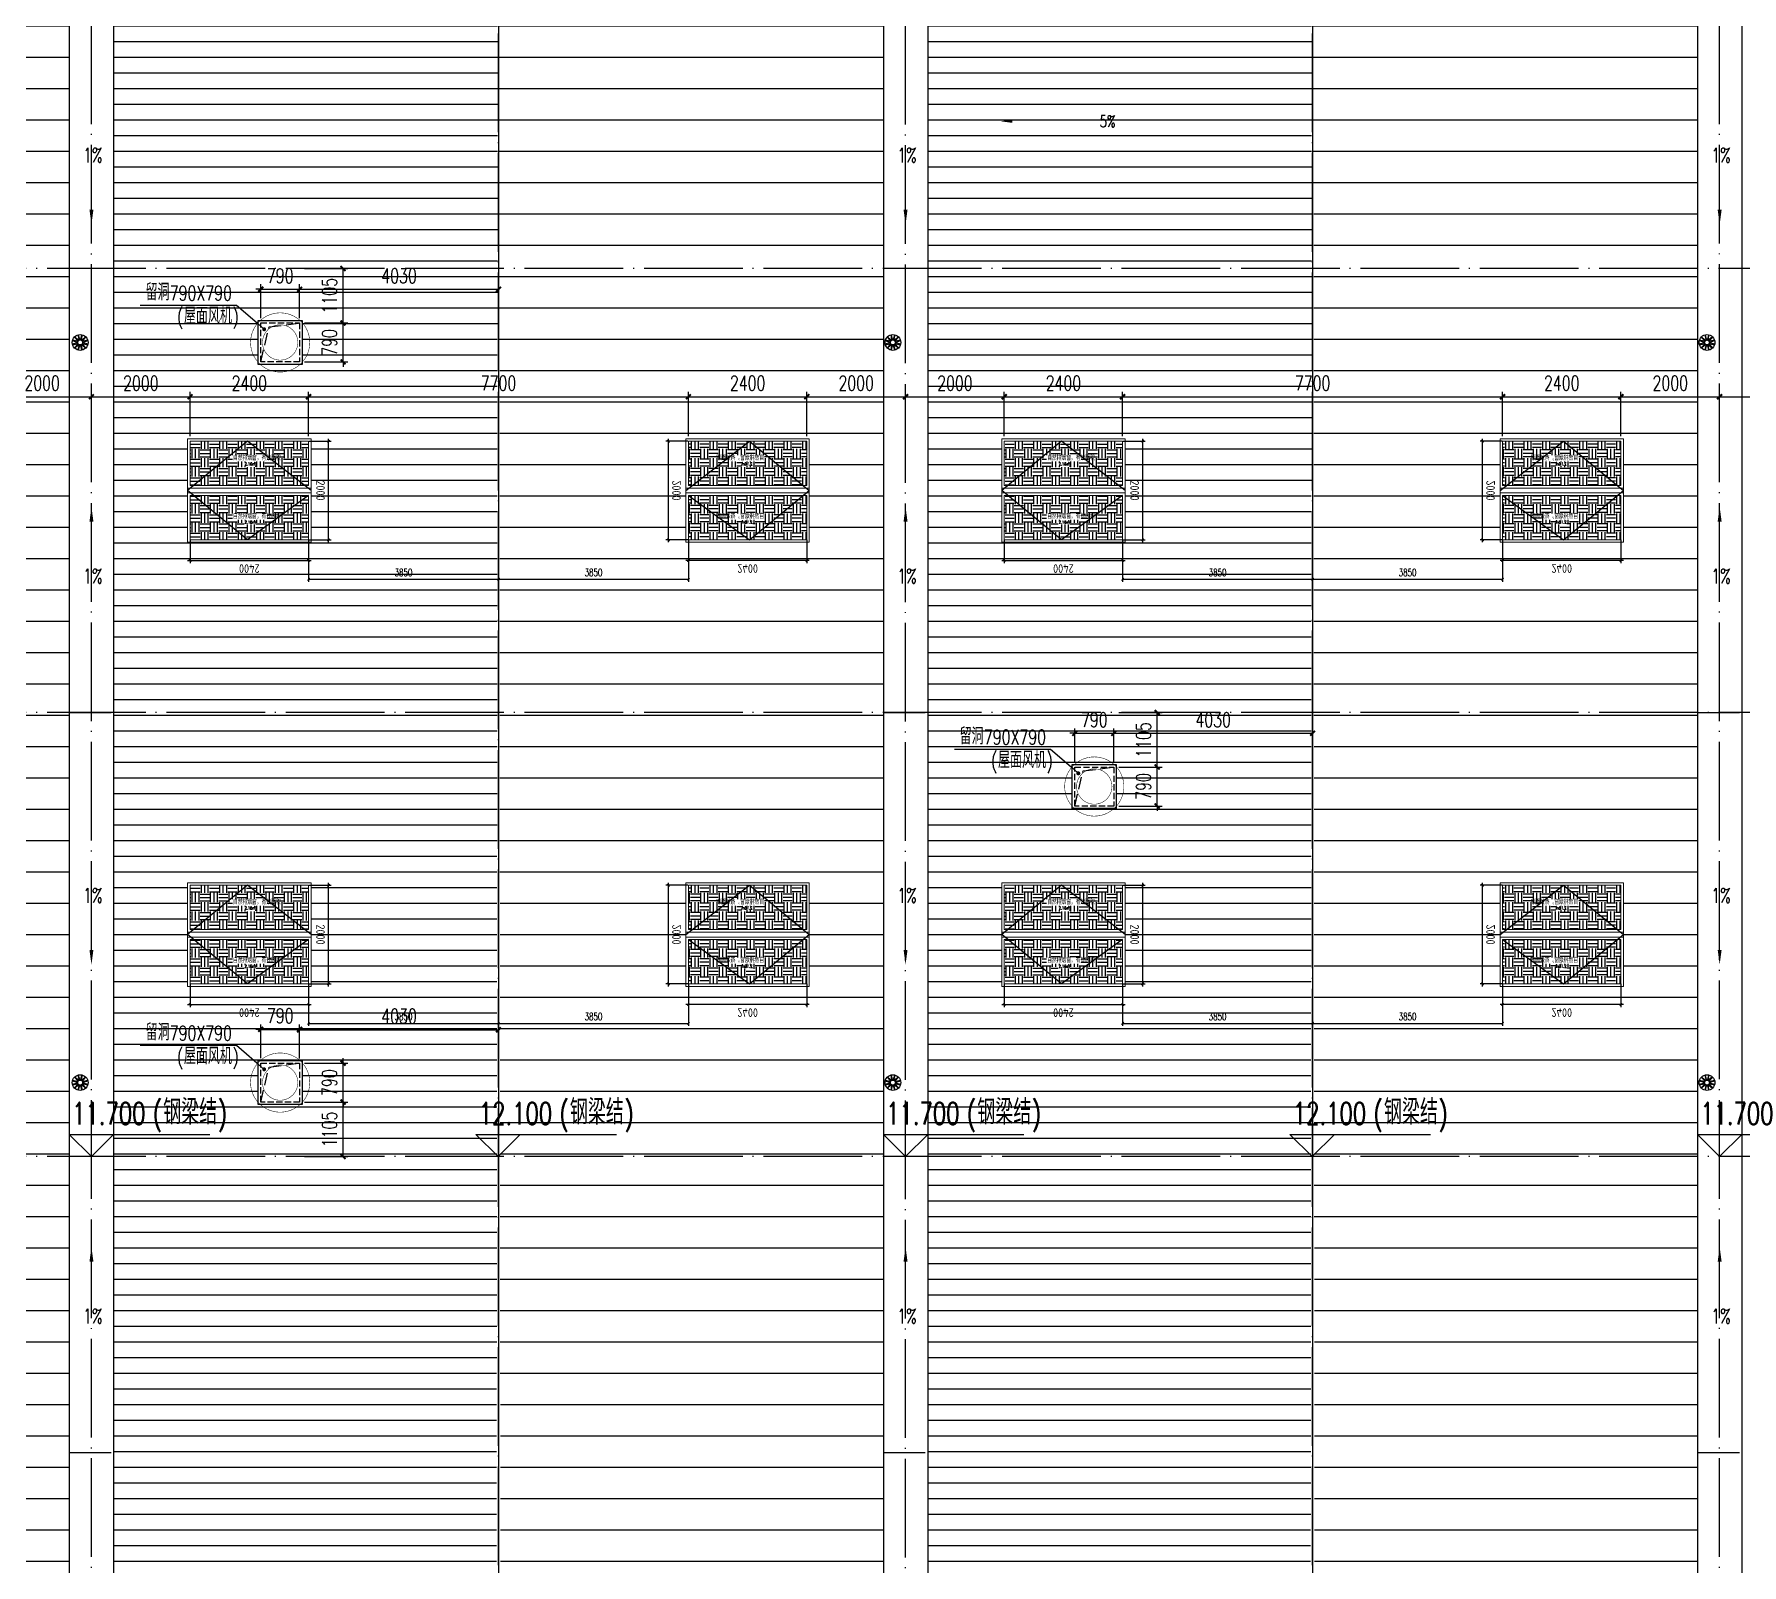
# Model space of a CAD drawing. Extents: x -1313754 to 847533, y 489853 to 941203.
# Drawn here: x 304885 to 339496, y 769546 to 800568 of the extents above; entities that cross this region are included whole.
import ezdxf

# ---------------------------------------------------------------- set-up
doc = ezdxf.new("R2010")
doc.units = 0
doc.header["$LTSCALE"] = 1000
doc.header["$MEASUREMENT"] = 0
for name, pattern in [('DASH', [0.35, 0.25, -0.1]), ('DOTE', [2.42, 2, -0.2, 0.02, -0.2]), ('HIDDEN', [9.525, 6.35, -3.175])]:
    doc.linetypes.add(name, pattern=pattern)
doc.layers.get('Defpoints').update_dxf_attribs({"color": 210})
for name, color, linetype in [('A-AXIS-DOTE', 14, 'DOTE'), ('A-AXIS-DP', 126, 'Continuous'), ('A-AXIS-SYMB', 3, 'Continuous'), ('A-DRAIN', 142, 'Continuous'), ('A-HATCH-2', 251, 'Continuous'), ('A-LIN-V', 9, 'Continuous'), ('A-SFCE', 30, 'Continuous'), ('A-WINDOW', 140, 'Continuous'), ('AS-COLN', 6, 'Continuous'), ('AS-WALL', 40, 'Continuous'), ('AS-结构边线层', 200, 'Continuous'), ('DIM_SYMB', 3, 'Continuous'), ('PUB_TEXT', 7, 'Continuous'), ('SPACE', 7, 'Continuous'), ('SPACE_HATCH', 8, 'Continuous'), ('参考线', 8, 'Continuous'), ('外框', 1, 'HIDDEN'), ('暖通', 7, 'Continuous'), ('虹吸雨水斗', 6, 'Continuous')]:
    doc.layers.add(name, color=color, linetype=linetype)
doc.layers.add('A-加建区域', color=47, linetype='Continuous', plot=False)
doc.layers.add('成型线', color=3, linetype='Continuous', lineweight=18)
doc.styles.add('_TCH_DIM', font='SIMPLEX', dxfattribs={"bigfont": 'GBCBIG'})
doc.styles.add('_TCH_DIM_T3', font='SIMPLEX', dxfattribs={"width": 0.705882, "bigfont": 'GBCBIG'})
doc.styles.add('_TCH_SPACE', font='SIMPLEX', dxfattribs={"height": 5, "bigfont": 'GBCBIG'})
doc.styles.get("Standard").update_dxf_attribs({"font": 'gbenor.shx', "bigfont": 'gbcbig.shx'})
doc.dimstyles.new('_TCH_ARCH&&100', dxfattribs={"dimtxt": 297.5, "dimasz": 100, "dimexe": 100, "dimexo": 100, "dimgap": 126.25, "dimtad": 1, "dimdec": 0, "dimzin": 0, "dimdsep": 46, "dimtxsty": '_TCH_DIM_T3', "dimblk": 'ARCHTICK', "dimcen": 0.09, "dimclrt": 7, "dimazin": 2, "dimtfac": 1, "dimtdec": 0, "dimtix": 1, "dimtmove": 2, "dimatfit": 3, "dimfxl": 0, "dimtolj": 1, "dimtzin": 0, "dimarcsym": 0})
doc.dimstyles.new('_TCH_ARCH&&50', dxfattribs={"dimtxt": 148.75, "dimasz": 50, "dimexe": 50, "dimexo": 50, "dimgap": 63.125, "dimtad": 1, "dimdec": 0, "dimzin": 0, "dimdsep": 46, "dimtxsty": '_TCH_DIM_T3', "dimblk": 'ARCHTICK', "dimcen": 0.09, "dimclrt": 7, "dimazin": 2, "dimtfac": 1, "dimtdec": 0, "dimtix": 1, "dimtmove": 2, "dimatfit": 3, "dimfxl": 0, "dimtolj": 1, "dimtzin": 0, "dimarcsym": 0})
pattern_1 = [(180, (-500100, 0), (-6e-14, -635), [])]
pattern_2 = [(180, (-500100, 0), (-3e-14, -317.5), [])]
pattern_3 = [(0, (0, 0), (187.5, 187.5), [187.5, -187.5]), (0, (0, 70.31), (187.5, 187.5), [187.5, -187.5]), (0, (0, 140.62), (187.5, 187.5), [187.5, -187.5]), (90, (23.44, 164.06), (-187.5, 187.5), [187.5, -187.5]), (90, (93.75, 164.06), (-187.5, 187.5), [187.5, -187.5]), (90, (164.06, 164.06), (-187.5, 187.5), [187.5, -187.5])]

# ---------------------------------------------------------------- blocks, each defined once
blk = doc.blocks.new('w43243')
at = {"layer": 'A-AXIS-SYMB'}
for p, q in [((289546, 754300), (289096, 754750)), ((289096, 754750), (291946, 754750)), ((289546, 754300), (289996, 754750))]:
    blk.add_line(p, q, dxfattribs=at)
at = {"layer": 'PUB_TEXT', "style": '_TCH_DIM', "width": 0.705882}
for s, height, p in [('11.700', 446.2, (289155, 754950)), ('(', 446, (290790, 754950)), (')', 446, (292106, 754950))]:
    blk.add_text(s, height=height, dxfattribs=at).set_placement(p)
at = {"layer": 'PUB_TEXT', "style": '_TCH_DIM'}
blk.add_text('钢梁结', height=506.4, dxfattribs=at).set_placement((291000, 754950))
blk = doc.blocks.new('w4324333')
at = {"layer": 'A-AXIS-SYMB'}
for p, q in [((297787, 754300), (297337, 754750)), ((297337, 754750), (300187, 754750)), ((297787, 754300), (298237, 754750))]:
    blk.add_line(p, q, dxfattribs=at)
at = {"layer": 'PUB_TEXT', "style": '_TCH_DIM', "width": 0.705882}
for s, height, p in [('12.100', 446.2, (297397, 754950)), ('(', 446, (299032, 754950)), (')', 446, (300347, 754950))]:
    blk.add_text(s, height=height, dxfattribs=at).set_placement(p)
at = {"layer": 'PUB_TEXT', "style": '_TCH_DIM'}
blk.add_text('钢梁结', height=506.4, dxfattribs=at).set_placement((299242, 754950))
blk = doc.blocks.new('rrrrrrrrrrrrrrrrrrrrr')
at = {"layer": 'A-HATCH-2'}
h = blk.add_hatch(dxfattribs=at)
h.set_pattern_fill('ANSI31', color=256, scale=400, angle=135)
h.set_pattern_definition(pattern_1)
h.paths.add_polyline_path([(-194504.2, 832220), (-202304.2, 832220), (-202304.2, 830430), (-202249.4, 746374.3), (-202304.2, 741420), (-194504.2, 741420)])
h = blk.add_hatch(dxfattribs=at)
h.set_pattern_fill('ANSI31', color=256, scale=200, angle=135)
h.set_pattern_definition(pattern_2)
h.paths.add_polyline_path([(-193604.2, 832220), (-185804.2, 832220), (-185804.2, 830430), (-185859, 746374.3), (-185804.2, 741420), (-193604.2, 741420)])
h = blk.add_hatch(dxfattribs=at)
h.set_pattern_fill('ANSI31', color=256, scale=400, angle=135)
h.set_pattern_definition(pattern_1)
h.paths.add_polyline_path([(-178004.2, 832220), (-185804.2, 832220), (-185804.2, 830430), (-185749.4, 746374.3), (-185804.2, 741420), (-178004.2, 741420)])
h = blk.add_hatch(dxfattribs=at)
h.set_pattern_fill('ANSI31', color=256, scale=200, angle=135)
h.set_pattern_definition(pattern_2)
h.paths.add_polyline_path([(-177104.2, 832220), (-169304.2, 832220), (-169304.2, 830430), (-169359, 746374.3), (-169304.2, 741420), (-177104.2, 741420)])
h = blk.add_hatch(dxfattribs=at)
h.set_pattern_fill('ANSI31', color=256, scale=400, angle=135)
h.set_pattern_definition(pattern_1)
h.paths.add_polyline_path([(-161504.2, 832220), (-169304.2, 832220), (-169304.2, 830430), (-169249.4, 746374.3), (-169304.2, 741420), (-161504.2, 741420)])
at = {"layer": 'A-AXIS-SYMB'}
blk.add_lwpolyline([(-173700, 798802.9, 0, 0, 0), (-175630, 798802.9, 0, 64, 0), (-175390, 798802.9, 0, 0, 0)], format="xyseb", dxfattribs=at)
at = {"layer": 'A-LIN-V'}
for points in [[(-194504.2, 832220), (-194504.2, 741420)], [(-193604.2, 832220), (-193604.2, 741420)], [(-178004.2, 832220), (-178004.2, 741420)], [(-177104.2, 832220), (-177104.2, 741420)], [(-161504.2, 832220), (-161504.2, 741420)], [(-160604.2, 832220), (-160604.2, 741420)]]:
    blk.add_lwpolyline(points, dxfattribs=at)
at = {"layer": 'A-SFCE'}
for p, q in [((-185804.2, 832220), (-185804.2, 741420)), ((-169304.2, 832220), (-169304.2, 741420))]:
    blk.add_line(p, q, dxfattribs=at)
at = {"layer": 'A-WINDOW'}
for name, p in [('w43243', (-483600, 23520)), ('w4324333', (-483600, 23520)), ('w43243', (-467100, 23520)), ('w4324333', (-467100, 23520)), ('w43243', (-450600, 23520))]:
    blk.add_blockref(name, p, dxfattribs=at)
at = {"layer": 'PUB_TEXT', "style": '_TCH_DIM', "width": 0.705882}
blk.add_text('5%', height=238, dxfattribs=at).set_placement((-173616, 798683.9))
blk = doc.blocks.new('_ArchTick')
at = {"color": 0, "linetype": 'ByBlock', "const_width": 0.4}
blk.add_lwpolyline([(-0.5, -0.5), (0.5, 0.5)], dxfattribs=at)
blk = doc.blocks.new('44')
at = {"layer": 'A-AXIS-DP', "color": 1}
for p, q in [((280302, 745270), (280302, 747370)), ((277446, 744900), (279946, 744900))]:
    blk.add_line(p, q, dxfattribs=at)
for p, xscale, yscale, zscale, rotation in [((280302, 747320), -50.00000000000003, 50.00000000000003, 50.00000000000001, 270), ((280302, 745320), -50.00000000000001, 50.00000000000001, 50.00000000000001, 90), ((279896, 744900), -50, 50, 50, 180)]:
    blk.add_blockref('_ArchTick', p, dxfattribs=dict(at, xscale=xscale, yscale=yscale, zscale=zscale, rotation=rotation))
at = {"layer": 'A-AXIS-DP', "color": 1, "xscale": -50, "yscale": 50, "zscale": 50}
blk.add_blockref('_ArchTick', (277496, 744900), dxfattribs=at)
at = {"layer": 'A-AXIS-DP', "color": 1, "insert": (278696, 744737), "char_height": 175, "attachment_point": 5, "rotation": 180}
blk.add_mtext('\\A1;2400', dxfattribs=at)
blk.add_wipeout([(277446, 745270), (279946, 745270), (279946, 747370), (277446, 747370)]).dxf.layer = '参考线'
at = {"layer": 'SPACE_HATCH'}
h = blk.add_hatch(dxfattribs=at)
h.set_pattern_fill('土壤', color=1, scale=50, style=0)
h.set_pattern_definition(pattern_3)
h.paths.add_polyline_path([(277496, 746420), (279896, 746420), (279896, 747320), (277496, 747320)])
h.paths.add_polyline_path([(278352, 746904), (279057, 746904), (279057, 747034), (278352, 747034)])
h.paths.add_polyline_path([(278591, 746811), (278817, 746811), (278817, 746895), (278591, 746895)])
h = blk.add_hatch(dxfattribs=at)
h.set_pattern_fill('土壤', color=1, scale=50, style=0)
h.set_pattern_definition(pattern_3)
h.paths.add_polyline_path([(277496, 746220), (279896, 746220), (279896, 745320), (277496, 745320)])
h.paths.add_polyline_path([(278352, 745724), (279057, 745724), (279057, 745854), (278352, 745854)])
h.paths.add_polyline_path([(278591, 745631), (278817, 745631), (278817, 745715), (278591, 745715)])
at = {"layer": 'A-AXIS-DP', "color": 1}
for p, q in [((279906, 747320), (280352, 747320)), ((277496, 745320), (277496, 744850)), ((279896, 745320), (279896, 744850)), ((279906, 745320), (280352, 745320))]:
    blk.add_line(p, q, dxfattribs=at)
at = {"layer": '外框'}
for points in [[(279946, 746320), (278658, 747320), (277446, 746320)], [(279896, 746220), (278658, 745320), (277446, 746320)]]:
    blk.add_lwpolyline(points, dxfattribs=at)
at = {"layer": '成型线'}
for p, q in [((279946, 745270), (279946, 747370)), ((277446, 746370), (279946, 746370)), ((277446, 746270), (279946, 746270)), ((277496, 746420), (279896, 746420)), ((277496, 746220), (279896, 746220))]:
    blk.add_line(p, q, dxfattribs=at)
for points in [[(279946, 745270), (277446, 745270), (277446, 747370), (279946, 747370)], [(277496, 746420), (277496, 747320), (279896, 747320), (279896, 746420)], [(279896, 746220), (279896, 745320), (277496, 745320), (277496, 746220)]]:
    blk.add_lwpolyline(points, dxfattribs=at)
at = {"layer": 'A-AXIS-DP', "color": 1, "insert": (280139, 746320), "char_height": 175, "attachment_point": 5, "rotation": 270}
blk.add_mtext('\\A1;2000', dxfattribs=at)
at = {"layer": 'SPACE', "color": 1, "style": '_TCH_SPACE'}
for p in [(278365, 746930), (278365, 745750)]:
    blk.add_text('自然排烟窗，有效面积', height=96.5, dxfattribs=at).set_placement(p)
at = {"layer": 'SPACE', "color": 1, "style": '_TCH_SPACE', "width": 0.705882}
for s, height, p in [('2.16m', 59.5, (278600, 746828)), ('2', 29.8, (278792, 746863)), ('2.16m', 59.5, (278600, 745648)), ('2', 29.8, (278792, 745683))]:
    blk.add_text(s, height=height, dxfattribs=at).set_placement(p)
blk = doc.blocks.new('*D2540')
at = {"layer": 'A-WINDOW', "color": 0, "lineweight": -2}
for p, q in [((293946, 817220), (293946, 816470)), ((297796, 817220), (297796, 816470)), ((293946, 816520), (297796, 816520))]:
    blk.add_line(p, q, dxfattribs=at)
at = {"layer": 'Defpoints', "color": 0}
for p in [(293946, 817270), (297796, 817270), (297796, 816520)]:
    blk.add_point(p, dxfattribs=at)
at = {"layer": 'A-WINDOW', "color": 0, "lineweight": -2, "xscale": 50, "yscale": 50, "zscale": 50, "rotation": 180}
blk.add_blockref('_ArchTick', (293946, 816520), dxfattribs=at)
at = {"layer": 'A-WINDOW', "color": 0, "lineweight": -2, "xscale": 50, "yscale": 50, "zscale": 50}
blk.add_blockref('_ArchTick', (297796, 816520), dxfattribs=at)
at = {"layer": 'A-WINDOW', "color": 7, "insert": (295871, 816658), "char_height": 148.8, "attachment_point": 5, "style": '_TCH_DIM_T3'}
blk.add_mtext('\\A1;3850', dxfattribs=at)
blk = doc.blocks.new('*D2541')
at = {"layer": 'A-WINDOW', "color": 0, "lineweight": -2}
for p, q in [((297796, 817220), (297796, 816470)), ((301646, 817220), (301646, 816470)), ((297796, 816520), (301646, 816520))]:
    blk.add_line(p, q, dxfattribs=at)
at = {"layer": 'Defpoints', "color": 0}
for p in [(297796, 817270), (301646, 817270), (301646, 816520)]:
    blk.add_point(p, dxfattribs=at)
at = {"layer": 'A-WINDOW', "color": 0, "lineweight": -2, "xscale": 50, "yscale": 50, "zscale": 50, "rotation": 180}
blk.add_blockref('_ArchTick', (297796, 816520), dxfattribs=at)
at = {"layer": 'A-WINDOW', "color": 0, "lineweight": -2, "xscale": 50, "yscale": 50, "zscale": 50}
blk.add_blockref('_ArchTick', (301646, 816520), dxfattribs=at)
at = {"layer": 'A-WINDOW', "color": 7, "insert": (299721, 816658), "char_height": 148.8, "attachment_point": 5, "style": '_TCH_DIM_T3'}
blk.add_mtext('\\A1;3850', dxfattribs=at)
blk = doc.blocks.new('*D2213')
at = {"layer": 'A-AXIS-DP', "color": 0, "lineweight": -2}
for p, q in [((304046, 792420), (304046, 793320)), ((306046, 792420), (306046, 793320)), ((304046, 793220), (306046, 793220))]:
    blk.add_line(p, q, dxfattribs=at)
at = {"layer": 'Defpoints', "color": 0}
for p in [(306046, 793220), (304046, 792320), (306046, 792320)]:
    blk.add_point(p, dxfattribs=at)
at = {"layer": 'A-AXIS-DP', "color": 0, "lineweight": -2, "xscale": 100, "yscale": 100, "zscale": 100, "rotation": 180}
blk.add_blockref('_ArchTick', (304046, 793220), dxfattribs=at)
at = {"layer": 'A-AXIS-DP', "color": 0, "lineweight": -2, "xscale": 100, "yscale": 100, "zscale": 100}
blk.add_blockref('_ArchTick', (306046, 793220), dxfattribs=at)
at = {"layer": 'A-AXIS-DP', "color": 7, "insert": (305046, 793495), "char_height": 297.5, "attachment_point": 5, "style": '_TCH_DIM_T3'}
blk.add_mtext('\\A1;2000', dxfattribs=at)
blk = doc.blocks.new('*D2214')
at = {"layer": 'A-AXIS-DP', "color": 0, "lineweight": -2}
for p, q in [((306046, 792420), (306046, 793320)), ((308046, 792420), (308046, 793320)), ((306046, 793220), (308046, 793220))]:
    blk.add_line(p, q, dxfattribs=at)
at = {"layer": 'Defpoints', "color": 0}
for p in [(308046, 793220), (306046, 792320), (308046, 792320)]:
    blk.add_point(p, dxfattribs=at)
at = {"layer": 'A-AXIS-DP', "color": 0, "lineweight": -2, "xscale": 100, "yscale": 100, "zscale": 100, "rotation": 180}
blk.add_blockref('_ArchTick', (306046, 793220), dxfattribs=at)
at = {"layer": 'A-AXIS-DP', "color": 0, "lineweight": -2, "xscale": 100, "yscale": 100, "zscale": 100}
blk.add_blockref('_ArchTick', (308046, 793220), dxfattribs=at)
at = {"layer": 'A-AXIS-DP', "color": 7, "insert": (307046, 793495), "char_height": 297.5, "attachment_point": 5, "style": '_TCH_DIM_T3'}
blk.add_mtext('\\A1;2000', dxfattribs=at)
blk = doc.blocks.new('*D2215')
at = {"layer": 'A-AXIS-DP', "color": 0, "lineweight": -2}
for p, q in [((308046, 792420), (308046, 793320)), ((310446, 792420), (310446, 793320)), ((308046, 793220), (310446, 793220))]:
    blk.add_line(p, q, dxfattribs=at)
at = {"layer": 'Defpoints', "color": 0}
for p in [(310446, 793220), (308046, 792320), (310446, 792320)]:
    blk.add_point(p, dxfattribs=at)
at = {"layer": 'A-AXIS-DP', "color": 0, "lineweight": -2, "xscale": 100, "yscale": 100, "zscale": 100, "rotation": 180}
blk.add_blockref('_ArchTick', (308046, 793220), dxfattribs=at)
at = {"layer": 'A-AXIS-DP', "color": 0, "lineweight": -2, "xscale": 100, "yscale": 100, "zscale": 100}
blk.add_blockref('_ArchTick', (310446, 793220), dxfattribs=at)
at = {"layer": 'A-AXIS-DP', "color": 7, "insert": (309246, 793495), "char_height": 297.5, "attachment_point": 5, "style": '_TCH_DIM_T3'}
blk.add_mtext('\\A1;2400', dxfattribs=at)
blk = doc.blocks.new('*D2216')
at = {"layer": 'A-AXIS-DP', "color": 0, "lineweight": -2}
for p, q in [((310446, 792420), (310446, 793320)), ((318146, 792420), (318146, 793320)), ((310446, 793220), (318146, 793220))]:
    blk.add_line(p, q, dxfattribs=at)
at = {"layer": 'Defpoints', "color": 0}
for p in [(318146, 793220), (310446, 792320), (318146, 792320)]:
    blk.add_point(p, dxfattribs=at)
at = {"layer": 'A-AXIS-DP', "color": 0, "lineweight": -2, "xscale": 100, "yscale": 100, "zscale": 100, "rotation": 180}
blk.add_blockref('_ArchTick', (310446, 793220), dxfattribs=at)
at = {"layer": 'A-AXIS-DP', "color": 0, "lineweight": -2, "xscale": 100, "yscale": 100, "zscale": 100}
blk.add_blockref('_ArchTick', (318146, 793220), dxfattribs=at)
at = {"layer": 'A-AXIS-DP', "color": 7, "insert": (314296, 793495), "char_height": 297.5, "attachment_point": 5, "style": '_TCH_DIM_T3'}
blk.add_mtext('\\A1;7700', dxfattribs=at)
blk = doc.blocks.new('*D2217')
at = {"layer": 'A-AXIS-DP', "color": 0, "lineweight": -2}
for p, q in [((318146, 792420), (318146, 793320)), ((320546, 792420), (320546, 793320)), ((318146, 793220), (320546, 793220))]:
    blk.add_line(p, q, dxfattribs=at)
at = {"layer": 'Defpoints', "color": 0}
for p in [(320546, 793220), (318146, 792320), (320546, 792320)]:
    blk.add_point(p, dxfattribs=at)
at = {"layer": 'A-AXIS-DP', "color": 0, "lineweight": -2, "xscale": 100, "yscale": 100, "zscale": 100, "rotation": 180}
blk.add_blockref('_ArchTick', (318146, 793220), dxfattribs=at)
at = {"layer": 'A-AXIS-DP', "color": 0, "lineweight": -2, "xscale": 100, "yscale": 100, "zscale": 100}
blk.add_blockref('_ArchTick', (320546, 793220), dxfattribs=at)
at = {"layer": 'A-AXIS-DP', "color": 7, "insert": (319346, 793495), "char_height": 297.5, "attachment_point": 5, "style": '_TCH_DIM_T3'}
blk.add_mtext('\\A1;2400', dxfattribs=at)
blk = doc.blocks.new('*D2218')
at = {"layer": 'A-AXIS-DP', "color": 0, "lineweight": -2}
for p, q in [((320546, 792420), (320546, 793320)), ((322546, 792420), (322546, 793320)), ((320546, 793220), (322546, 793220))]:
    blk.add_line(p, q, dxfattribs=at)
at = {"layer": 'Defpoints', "color": 0}
for p in [(322546, 793220), (320546, 792320), (322546, 792320)]:
    blk.add_point(p, dxfattribs=at)
at = {"layer": 'A-AXIS-DP', "color": 0, "lineweight": -2, "xscale": 100, "yscale": 100, "zscale": 100, "rotation": 180}
blk.add_blockref('_ArchTick', (320546, 793220), dxfattribs=at)
at = {"layer": 'A-AXIS-DP', "color": 0, "lineweight": -2, "xscale": 100, "yscale": 100, "zscale": 100}
blk.add_blockref('_ArchTick', (322546, 793220), dxfattribs=at)
at = {"layer": 'A-AXIS-DP', "color": 7, "insert": (321546, 793495), "char_height": 297.5, "attachment_point": 5, "style": '_TCH_DIM_T3'}
blk.add_mtext('\\A1;2000', dxfattribs=at)
blk = doc.blocks.new('*D2219')
at = {"layer": 'A-AXIS-DP', "color": 0, "lineweight": -2}
for p, q in [((322546, 792420), (322546, 793320)), ((324546, 792420), (324546, 793320)), ((322546, 793220), (324546, 793220))]:
    blk.add_line(p, q, dxfattribs=at)
at = {"layer": 'Defpoints', "color": 0}
for p in [(324546, 793220), (322546, 792320), (324546, 792320)]:
    blk.add_point(p, dxfattribs=at)
at = {"layer": 'A-AXIS-DP', "color": 0, "lineweight": -2, "xscale": 100, "yscale": 100, "zscale": 100, "rotation": 180}
blk.add_blockref('_ArchTick', (322546, 793220), dxfattribs=at)
at = {"layer": 'A-AXIS-DP', "color": 0, "lineweight": -2, "xscale": 100, "yscale": 100, "zscale": 100}
blk.add_blockref('_ArchTick', (324546, 793220), dxfattribs=at)
at = {"layer": 'A-AXIS-DP', "color": 7, "insert": (323546, 793495), "char_height": 297.5, "attachment_point": 5, "style": '_TCH_DIM_T3'}
blk.add_mtext('\\A1;2000', dxfattribs=at)
blk = doc.blocks.new('*D2220')
at = {"layer": 'A-AXIS-DP', "color": 0, "lineweight": -2}
for p, q in [((324546, 792420), (324546, 793320)), ((326946, 792420), (326946, 793320)), ((324546, 793220), (326946, 793220))]:
    blk.add_line(p, q, dxfattribs=at)
at = {"layer": 'Defpoints', "color": 0}
for p in [(326946, 793220), (324546, 792320), (326946, 792320)]:
    blk.add_point(p, dxfattribs=at)
at = {"layer": 'A-AXIS-DP', "color": 0, "lineweight": -2, "xscale": 100, "yscale": 100, "zscale": 100, "rotation": 180}
blk.add_blockref('_ArchTick', (324546, 793220), dxfattribs=at)
at = {"layer": 'A-AXIS-DP', "color": 0, "lineweight": -2, "xscale": 100, "yscale": 100, "zscale": 100}
blk.add_blockref('_ArchTick', (326946, 793220), dxfattribs=at)
at = {"layer": 'A-AXIS-DP', "color": 7, "insert": (325746, 793495), "char_height": 297.5, "attachment_point": 5, "style": '_TCH_DIM_T3'}
blk.add_mtext('\\A1;2400', dxfattribs=at)
blk = doc.blocks.new('*D2221')
at = {"layer": 'A-AXIS-DP', "color": 0, "lineweight": -2}
for p, q in [((326946, 792420), (326946, 793320)), ((334646, 792420), (334646, 793320)), ((326946, 793220), (334646, 793220))]:
    blk.add_line(p, q, dxfattribs=at)
at = {"layer": 'Defpoints', "color": 0}
for p in [(334646, 793220), (326946, 792320), (334646, 792320)]:
    blk.add_point(p, dxfattribs=at)
at = {"layer": 'A-AXIS-DP', "color": 0, "lineweight": -2, "xscale": 100, "yscale": 100, "zscale": 100, "rotation": 180}
blk.add_blockref('_ArchTick', (326946, 793220), dxfattribs=at)
at = {"layer": 'A-AXIS-DP', "color": 0, "lineweight": -2, "xscale": 100, "yscale": 100, "zscale": 100}
blk.add_blockref('_ArchTick', (334646, 793220), dxfattribs=at)
at = {"layer": 'A-AXIS-DP', "color": 7, "insert": (330796, 793495), "char_height": 297.5, "attachment_point": 5, "style": '_TCH_DIM_T3'}
blk.add_mtext('\\A1;7700', dxfattribs=at)
blk = doc.blocks.new('*D2222')
at = {"layer": 'A-AXIS-DP', "color": 0, "lineweight": -2}
for p, q in [((334646, 792420), (334646, 793320)), ((337046, 792420), (337046, 793320)), ((334646, 793220), (337046, 793220))]:
    blk.add_line(p, q, dxfattribs=at)
at = {"layer": 'Defpoints', "color": 0}
for p in [(337046, 793220), (334646, 792320), (337046, 792320)]:
    blk.add_point(p, dxfattribs=at)
at = {"layer": 'A-AXIS-DP', "color": 0, "lineweight": -2, "xscale": 100, "yscale": 100, "zscale": 100, "rotation": 180}
blk.add_blockref('_ArchTick', (334646, 793220), dxfattribs=at)
at = {"layer": 'A-AXIS-DP', "color": 0, "lineweight": -2, "xscale": 100, "yscale": 100, "zscale": 100}
blk.add_blockref('_ArchTick', (337046, 793220), dxfattribs=at)
at = {"layer": 'A-AXIS-DP', "color": 7, "insert": (335846, 793495), "char_height": 297.5, "attachment_point": 5, "style": '_TCH_DIM_T3'}
blk.add_mtext('\\A1;2400', dxfattribs=at)
blk = doc.blocks.new('*D2223')
at = {"layer": 'A-AXIS-DP', "color": 0, "lineweight": -2}
for p, q in [((337046, 792420), (337046, 793320)), ((339046, 792420), (339046, 793320)), ((337046, 793220), (339046, 793220))]:
    blk.add_line(p, q, dxfattribs=at)
at = {"layer": 'Defpoints', "color": 0}
for p in [(339046, 793220), (337046, 792320), (339046, 792320)]:
    blk.add_point(p, dxfattribs=at)
at = {"layer": 'A-AXIS-DP', "color": 0, "lineweight": -2, "xscale": 100, "yscale": 100, "zscale": 100, "rotation": 180}
blk.add_blockref('_ArchTick', (337046, 793220), dxfattribs=at)
at = {"layer": 'A-AXIS-DP', "color": 0, "lineweight": -2, "xscale": 100, "yscale": 100, "zscale": 100}
blk.add_blockref('_ArchTick', (339046, 793220), dxfattribs=at)
at = {"layer": 'A-AXIS-DP', "color": 7, "insert": (338046, 793495), "char_height": 297.5, "attachment_point": 5, "style": '_TCH_DIM_T3'}
blk.add_mtext('\\A1;2000', dxfattribs=at)
blk = doc.blocks.new('*D2224')
at = {"layer": 'A-AXIS-DP', "color": 0, "lineweight": -2}
for p, q in [((339046, 792420), (339046, 793320)), ((341046, 792420), (341046, 793320)), ((339046, 793220), (341046, 793220))]:
    blk.add_line(p, q, dxfattribs=at)
at = {"layer": 'Defpoints', "color": 0}
for p in [(341046, 793220), (339046, 792320), (341046, 792320)]:
    blk.add_point(p, dxfattribs=at)
at = {"layer": 'A-AXIS-DP', "color": 0, "lineweight": -2, "xscale": 100, "yscale": 100, "zscale": 100, "rotation": 180}
blk.add_blockref('_ArchTick', (339046, 793220), dxfattribs=at)
at = {"layer": 'A-AXIS-DP', "color": 0, "lineweight": -2, "xscale": 100, "yscale": 100, "zscale": 100}
blk.add_blockref('_ArchTick', (341046, 793220), dxfattribs=at)
at = {"layer": 'A-AXIS-DP', "color": 7, "insert": (340046, 793495), "char_height": 297.5, "attachment_point": 5, "style": '_TCH_DIM_T3'}
blk.add_mtext('\\A1;2000', dxfattribs=at)
blk = doc.blocks.new('dote')
at = {"layer": 'A-AXIS-DOTE'}
for p, q in [((26782.2, -68994.5), (26782.2, 36662.3)), ((35032.2, -69160), (35032.2, 36662.3)), ((43282.2, -69003), (43282.2, 36662.3)), ((51532.2, -69160), (51532.2, 36662.3)), ((59782.2, -68993.9), (59782.2, 36662.3)), ((76282.2, -9000), (-41310, -9000)), ((76282.2, -18000), (-41310, -18000)), ((76282.2, -27000), (-41310, -27000))]:
    blk.add_line(p, q, dxfattribs=at)
blk = doc.blocks.new('*D138')
at = {"layer": 'A-AXIS-DP', "color": 0, "lineweight": -2}
for p, q in [((-495, 395), (-1374, 395)), ((-1274, 395), (-1274, 495)), ((-1274, 395), (-1274, -395)), ((-495, -395), (-1374, -395)), ((-1274, -395), (-1274, -495))]:
    blk.add_line(p, q, dxfattribs=at)
at = {"layer": 'Defpoints', "color": 0}
for p in [(-395, 395), (-1274, -395), (-395, -395)]:
    blk.add_point(p, dxfattribs=at)
at = {"layer": 'A-AXIS-DP', "color": 0, "lineweight": -2, "xscale": 100, "yscale": 100, "zscale": 100}
for p, rotation in [((-1274, 395), 270), ((-1274, -395), 90)]:
    blk.add_blockref('_ArchTick', p, dxfattribs=dict(at, rotation=rotation))
at = {"layer": 'A-AXIS-DP', "color": 7, "insert": (-999, 0), "char_height": 297.5, "attachment_point": 5, "rotation": 270, "style": '_TCH_DIM_T3'}
blk.add_mtext('\\A1;790', dxfattribs=at)
blk = doc.blocks.new('*D139')
at = {"layer": 'A-AXIS-DP', "color": 0, "lineweight": -2}
for p, q in [((-395, -495), (-395, -1178)), ((395, -495), (395, -1178)), ((-395, -1078), (-495, -1078)), ((395, -1078), (-395, -1078)), ((395, -1078), (495, -1078))]:
    blk.add_line(p, q, dxfattribs=at)
at = {"layer": 'Defpoints', "color": 0}
for p in [(-395, -395), (395, -395), (-395, -1078)]:
    blk.add_point(p, dxfattribs=at)
at = {"layer": 'A-AXIS-DP', "color": 0, "lineweight": -2, "xscale": 100, "yscale": 100, "zscale": 100}
blk.add_blockref('_ArchTick', (-395, -1078), dxfattribs=at)
at = {"layer": 'A-AXIS-DP', "color": 0, "lineweight": -2, "xscale": 100, "yscale": 100, "zscale": 100, "rotation": 180}
blk.add_blockref('_ArchTick', (395, -1078), dxfattribs=at)
at = {"layer": 'A-AXIS-DP', "color": 7, "insert": (0, -1353), "char_height": 297.5, "attachment_point": 5, "rotation": 180, "style": '_TCH_DIM_T3'}
blk.add_mtext('\\A1;790', dxfattribs=at)
blk = doc.blocks.new('*D2346')
at = {"layer": 'A-AXIS-DP', "color": 0, "lineweight": -2}
for p, q in [((310266, 794815), (310266, 795498)), ((310266, 795398), (314296, 795398)), ((314296, 794815), (314296, 795498))]:
    blk.add_line(p, q, dxfattribs=at)
at = {"layer": 'Defpoints', "color": 0}
for p in [(314296, 795398), (310266, 794715), (314296, 794715)]:
    blk.add_point(p, dxfattribs=at)
at = {"layer": 'A-AXIS-DP', "color": 0, "lineweight": -2, "xscale": 100, "yscale": 100, "zscale": 100, "rotation": 180}
blk.add_blockref('_ArchTick', (310266, 795398), dxfattribs=at)
at = {"layer": 'A-AXIS-DP', "color": 0, "lineweight": -2, "xscale": 100, "yscale": 100, "zscale": 100}
blk.add_blockref('_ArchTick', (314296, 795398), dxfattribs=at)
at = {"layer": 'A-AXIS-DP', "color": 7, "insert": (312281, 795673), "char_height": 297.5, "attachment_point": 5, "style": '_TCH_DIM_T3'}
blk.add_mtext('\\A1;4030', dxfattribs=at)
blk = doc.blocks.new('*D2347')
at = {"layer": 'A-AXIS-DP', "color": 0, "lineweight": -2}
for p, q in [((310366, 795820), (311245, 795820)), ((311145, 794715), (311145, 795820)), ((310366, 794715), (311245, 794715))]:
    blk.add_line(p, q, dxfattribs=at)
at = {"layer": 'Defpoints', "color": 0}
for p in [(310266, 795820), (311145, 795820), (310266, 794715)]:
    blk.add_point(p, dxfattribs=at)
at = {"layer": 'A-AXIS-DP', "color": 0, "lineweight": -2, "xscale": 100, "yscale": 100, "zscale": 100}
for p, rotation in [((311145, 795820), 90), ((311145, 794715), 270)]:
    blk.add_blockref('_ArchTick', p, dxfattribs=dict(at, rotation=rotation))
at = {"layer": 'A-AXIS-DP', "color": 7, "insert": (310870, 795267), "char_height": 297.5, "attachment_point": 5, "rotation": 90, "style": '_TCH_DIM_T3'}
blk.add_mtext('\\A1;1105', dxfattribs=at)
blk = doc.blocks.new('*D2354')
at = {"layer": 'A-AXIS-DP', "color": 0, "lineweight": -2}
for p, q in [((326766, 785815), (326766, 786498)), ((326766, 786398), (330796, 786398)), ((330796, 785815), (330796, 786498))]:
    blk.add_line(p, q, dxfattribs=at)
at = {"layer": 'Defpoints', "color": 0}
for p in [(330796, 786398), (326766, 785715), (330796, 785715)]:
    blk.add_point(p, dxfattribs=at)
at = {"layer": 'A-AXIS-DP', "color": 0, "lineweight": -2, "xscale": 100, "yscale": 100, "zscale": 100, "rotation": 180}
blk.add_blockref('_ArchTick', (326766, 786398), dxfattribs=at)
at = {"layer": 'A-AXIS-DP', "color": 0, "lineweight": -2, "xscale": 100, "yscale": 100, "zscale": 100}
blk.add_blockref('_ArchTick', (330796, 786398), dxfattribs=at)
at = {"layer": 'A-AXIS-DP', "color": 7, "insert": (328781, 786673), "char_height": 297.5, "attachment_point": 5, "style": '_TCH_DIM_T3'}
blk.add_mtext('\\A1;4030', dxfattribs=at)
blk = doc.blocks.new('*D2355')
at = {"layer": 'A-AXIS-DP', "color": 0, "lineweight": -2}
for p, q in [((326866, 786820), (327745, 786820)), ((327645, 785715), (327645, 786820)), ((326866, 785715), (327745, 785715))]:
    blk.add_line(p, q, dxfattribs=at)
at = {"layer": 'Defpoints', "color": 0}
for p in [(326766, 786820), (327645, 786820), (326766, 785715)]:
    blk.add_point(p, dxfattribs=at)
at = {"layer": 'A-AXIS-DP', "color": 0, "lineweight": -2, "xscale": 100, "yscale": 100, "zscale": 100}
for p, rotation in [((327645, 786820), 90), ((327645, 785715), 270)]:
    blk.add_blockref('_ArchTick', p, dxfattribs=dict(at, rotation=rotation))
at = {"layer": 'A-AXIS-DP', "color": 7, "insert": (327370, 786267), "char_height": 297.5, "attachment_point": 5, "rotation": 90, "style": '_TCH_DIM_T3'}
blk.add_mtext('\\A1;1105', dxfattribs=at)
blk = doc.blocks.new('*D2358')
at = {"layer": 'A-AXIS-DP', "color": 0, "lineweight": -2}
for p, q in [((310266, 779805), (310266, 780488)), ((314296, 779805), (314296, 780488)), ((310266, 780388), (314296, 780388))]:
    blk.add_line(p, q, dxfattribs=at)
at = {"layer": 'Defpoints', "color": 0}
for p in [(314296, 780388), (310266, 779705), (314296, 779705)]:
    blk.add_point(p, dxfattribs=at)
at = {"layer": 'A-AXIS-DP', "color": 0, "lineweight": -2, "xscale": 100, "yscale": 100, "zscale": 100, "rotation": 180}
blk.add_blockref('_ArchTick', (310266, 780388), dxfattribs=at)
at = {"layer": 'A-AXIS-DP', "color": 0, "lineweight": -2, "xscale": 100, "yscale": 100, "zscale": 100}
blk.add_blockref('_ArchTick', (314296, 780388), dxfattribs=at)
at = {"layer": 'A-AXIS-DP', "color": 7, "insert": (312281, 780663), "char_height": 297.5, "attachment_point": 5, "style": '_TCH_DIM_T3'}
blk.add_mtext('\\A1;4030', dxfattribs=at)
blk = doc.blocks.new('*D2359')
at = {"layer": 'A-AXIS-DP', "color": 0, "lineweight": -2}
for p, q in [((310366, 778925), (311245, 778925)), ((311145, 777820), (311145, 778925)), ((310366, 777820), (311245, 777820))]:
    blk.add_line(p, q, dxfattribs=at)
at = {"layer": 'Defpoints', "color": 0}
for p in [(310266, 778925), (311145, 778925), (310266, 777820)]:
    blk.add_point(p, dxfattribs=at)
at = {"layer": 'A-AXIS-DP', "color": 0, "lineweight": -2, "xscale": 100, "yscale": 100, "zscale": 100}
for p, rotation in [((311145, 778925), 90), ((311145, 777820), 270)]:
    blk.add_blockref('_ArchTick', p, dxfattribs=dict(at, rotation=rotation))
at = {"layer": 'A-AXIS-DP', "color": 7, "insert": (310870, 778372), "char_height": 297.5, "attachment_point": 5, "rotation": 90, "style": '_TCH_DIM_T3'}
blk.add_mtext('\\A1;1105', dxfattribs=at)
blk = doc.blocks.new('“奔腾”虹吸雨水斗')
at = {"layer": '虹吸雨水斗', "lineweight": 25}
for p, q in [((946982, 86753), (947040, 86688)), ((947052, 86699), (946987, 86758)), ((947048, 86793), (947066, 86707)), ((947082, 86711), (947055, 86795)), ((947125, 86795), (947098, 86711)), ((947114, 86707), (947132, 86793)), ((947194, 86758), (947128, 86699)), ((947140, 86688), (947199, 86753)), ((946944, 86685), (947028, 86658)), ((947028, 86641), (946944, 86614)), ((947032, 86673), (946946, 86692)), ((946946, 86607), (947032, 86625)), ((947040, 86611), (946982, 86546)), ((946987, 86541), (947052, 86600)), ((947066, 86592), (947048, 86506)), ((947055, 86504), (947082, 86587)), ((947098, 86587), (947125, 86504)), ((947132, 86506), (947114, 86592)), ((947128, 86600), (947194, 86541)), ((947199, 86546), (947140, 86611)), ((947234, 86692), (947148, 86673)), ((947148, 86625), (947234, 86607)), ((947152, 86658), (947236, 86685)), ((947236, 86614), (947152, 86641))]:
    blk.add_line(p, q, dxfattribs=at)
for radius in [150, 47.6]:
    blk.add_circle((947090, 86649), radius, dxfattribs=at)
for centre, start, end in [((947025, 86649), 291.6382, 68.3675), ((947034, 86682), 261.6382, 38.3675), ((947034, 86617), 321.6382, 98.3675), ((947057, 86706), 231.6382, 8.3675), ((947057, 86593), 351.6382, 128.3675), ((947090, 86715), 201.6382, 338.3675), ((947090, 86584), 21.6382, 158.3675), ((947123, 86706), 171.6382, 308.3675), ((947123, 86593), 51.6382, 188.3675), ((947147, 86682), 141.6382, 278.3675), ((947147, 86617), 81.6382, 218.3675), ((947155, 86649), 111.6382, 248.3675)]:
    blk.add_arc(centre, 8.82, start, end, dxfattribs=at)
blk = doc.blocks.new('w4234233')
at = {"layer": 'A-AXIS-SYMB'}
for points in [[(355546, 826830, 0, 0, 0), (355546, 825680, 0, 80, 0), (355546, 825980, 0, 0, 0)], [(355546, 818810, 0, 0, 0), (355546, 819960, 0, 80, 0), (355546, 819660, 0, 0, 0)]]:
    blk.add_lwpolyline(points, format="xyseb", dxfattribs=at)
at = {"layer": 'PUB_TEXT', "style": '_TCH_DIM', "width": 0.705882}
for p in [(355376, 826935), (355376, 818407)]:
    blk.add_text('1%%%', height=297.5, dxfattribs=at).set_placement(p)
blk = doc.blocks.new('21321423')
at = {"layer": 'A-DRAIN'}
for p, q in [((305596, 786820), (306446, 786820)), ((322096, 786820), (322946, 786820)), ((338596, 786820), (339446, 786820)), ((305596, 771820), (306446, 771820)), ((322096, 771820), (322946, 771820)), ((338596, 771820), (339446, 771820))]:
    blk.add_line(p, q, dxfattribs=at)
at = {"layer": 'A-加建区域'}
for p in [(-49500, -28970), (-33000, -28970), (-16500, -28970), (-49500, -43970), (-33000, -43970), (-16500, -43970)]:
    blk.add_blockref('w4234233', p, dxfattribs=at)
at = {"layer": '虹吸雨水斗', "xscale": 1.061320754715, "yscale": 1.061320754715, "zscale": 1.061320754715}
for p in [(-699349, 702357), (-682877, 702357), (-666377, 702357), (-699349, 687357), (-682877, 687357), (-666377, 687357)]:
    blk.add_blockref('“奔腾”虹吸雨水斗', p, dxfattribs=at)
blk = doc.blocks.new('nr3453464')
at = {"layer": 'A-LIN-V'}
blk.add_blockref('44', (14050, 72000), dxfattribs=at)
at = {"layer": 'A-LIN-V', "xscale": -0.9999999999999998}
blk.add_blockref('44', (581541.6, 72000), dxfattribs=at)
at = {"layer": 'A-WINDOW', "color": 1}
for p1, p2, picture, middle in [((293945.8, 817270), (297795.8, 817270), '*D2540', (295870.8, 816657.5)), ((297795.8, 817270), (301645.8, 817270), '*D2541', (299720.8, 816657.5))]:
    dim = blk.add_aligned_dim(p1=p1, p2=p2, distance=-750, dimstyle='_TCH_ARCH&&50', dxfattribs=at)
    dim.commit()
    dim.dimension.update_dxf_attribs({"geometry": picture, "text_midpoint": middle})
blk = doc.blocks.new('242343243')
at = {"layer": 'A-WINDOW'}
for p in [(16500, -27000), (33000, -27000), (16500, -36000), (33000, -36000)]:
    blk.add_blockref('nr3453464', p, dxfattribs=at)
at = {"layer": 'A-AXIS-DP'}
for p1, p2, picture, middle in [((304045.8, 792320), (306045.8, 792320), '*D2213', (305045.8, 793495.1)), ((339045.8, 792320), (341045.8, 792320), '*D2224', (340045.8, 793495.1))]:
    dim = blk.add_aligned_dim(p1=p1, p2=p2, distance=900.1, dimstyle='_TCH_ARCH&&100', dxfattribs=at)
    dim.commit()
    dim.dimension.update_dxf_attribs({"geometry": picture, "text_midpoint": middle})
for p1, p2, picture, middle in [((306045.8, 792320), (308045.8, 792320), '*D2214', (307045.8, 793495.1)), ((308045.8, 792320), (310445.8, 792320), '*D2215', (309245.8, 793495.1)), ((310445.8, 792320), (318145.8, 792320), '*D2216', (314295.8, 793495.1)), ((318145.8, 792320), (320545.8, 792320), '*D2217', (319345.8, 793495.1)), ((320545.8, 792320), (322545.8, 792320), '*D2218', (321545.8, 793495.1)), ((322545.8, 792320), (324545.8, 792320), '*D2219', (323545.8, 793495.1)), ((324545.8, 792320), (326945.8, 792320), '*D2220', (325745.8, 793495.1)), ((326945.8, 792320), (334645.8, 792320), '*D2221', (330795.8, 793495.1)), ((334645.8, 792320), (337045.8, 792320), '*D2222', (335845.8, 793495.1)), ((337045.8, 792320), (339045.8, 792320), '*D2223', (338045.8, 793495.1))]:
    dim = blk.add_aligned_dim(p1=p1, p2=p2, distance=900.1, dimstyle='_TCH_ARCH&&100', dxfattribs=at)
    dim.commit()
    dim.dimension.update_dxf_attribs({"geometry": picture, "text_midpoint": middle})
blk = doc.blocks.new('fengji')
at = {"layer": 'DIM_SYMB'}
blk.add_line((884.2, -747.9), (2834.2, -747.9), dxfattribs=at)
at = {"layer": 'DIM_SYMB', "color": 7, "style": '_TCH_DIM', "width": 0.705882}
for s, p in [(')', (967.7, -372.9)), ('(', (2090.7, -372.9)), ('790X790', (2237.7, -852.9))]:
    blk.add_text(s, height=297.5, rotation=180, dxfattribs=at).set_placement(p)
at = {"layer": 'DIM_SYMB', "color": 7, "style": '_TCH_DIM'}
for s, p in [('屋面风机', (1950.7, -372.9)), ('留洞', (2729.2, -852.9))]:
    blk.add_text(s, height=337.59, rotation=180, dxfattribs=at).set_placement(p)
blk.add_wipeout([(-445, 445), (445, 445), (445, -445), (-445, -445)]).dxf.layer = '参考线'
at = {"layer": 'A-HATCH-2', "const_width": 10}
for points in [[(0, -600.2, -1), (0, 600.2, -1)], [(0, -600.2, 1), (0, 600.2, 1)]]:
    blk.add_lwpolyline(points, format="xyb", dxfattribs=at)
at = {"layer": 'A-HATCH-2', "linetype": 'DASH', "const_width": 10}
for points in [[(0, -358.3, -1), (0, 358.3, -1)], [(0, -358.3, 1), (0, 358.3, 1)]]:
    blk.add_lwpolyline(points, format="xyb", dxfattribs=at)
at = {"layer": 'AS-COLN', "ltscale": 0.5}
blk.add_lwpolyline([(-445, 445), (445, 445), (445, -445), (-445, -445)], close=True, dxfattribs=at)
at = {"layer": 'AS-COLN', "linetype": 'DASH', "ltscale": 0.5}
blk.add_lwpolyline([(-395, 395), (395, 395), (395, -395), (-395, -395)], close=True, dxfattribs=at)
at = {"layer": 'AS-结构边线层', "linetype": 'DASH'}
blk.add_lwpolyline([(395, 395), (225.4, -315), (-395, -395)], dxfattribs=at)
at = {"layer": 'DIM_SYMB'}
blk.add_line((324.2, -267.9), (884.2, -747.9), dxfattribs=at)
at = {"layer": 'DIM_SYMB', "const_width": 40}
blk.add_lwpolyline([(310.3, -253.5, -1), (338.1, -282.3, -1)], format="xyb", close=True, dxfattribs=at)
at = {"layer": 'A-AXIS-DP'}
for p1, distance, picture, middle in [((-395, 395), -879.2, '*D138', (-999.2, 0)), ((395, -395), 682.9, '*D139', (0, -1352.9))]:
    dim = blk.add_aligned_dim(p1=p1, p2=(-395, -395), distance=distance, dimstyle='_TCH_ARCH&&100', dxfattribs=at)
    dim.commit()
    dim.dimension.update_dxf_attribs({"geometry": picture, "text_midpoint": middle})
blk = doc.blocks.new('2312321321')
at = {"layer": '暖通', "rotation": 180}
for p in [(309870.8, 794320), (326370.8, 785320), (309870.8, 779320)]:
    blk.add_blockref('fengji', p, dxfattribs=at)
at = {"layer": 'A-AXIS-DP'}
for p1, p2, distance, picture, middle in [((310265.8, 794715), (314295.8, 794715), 682.9, '*D2346', (312280.8, 795672.9)), ((310265.8, 794715), (310265.8, 795820), -879.2, '*D2347', (310870, 795267.5)), ((326765.8, 785715), (330795.8, 785715), 682.9, '*D2354', (328780.8, 786672.9)), ((326765.8, 785715), (326765.8, 786820), -879.2, '*D2355', (327370, 786267.5)), ((310265.8, 779705), (314295.8, 779705), 682.9, '*D2358', (312280.8, 780662.9)), ((310265.8, 777820), (310265.8, 778925), -879.2, '*D2359', (310870, 778372.5))]:
    dim = blk.add_aligned_dim(p1=p1, p2=p2, distance=distance, dimstyle='_TCH_ARCH&&100', dxfattribs=at)
    dim.commit()
    dim.dimension.update_dxf_attribs({"geometry": picture, "text_midpoint": middle})

msp = doc.modelspace()

# ---------------------------------------------------------------- block references
msp.add_blockref('rrrrrrrrrrrrrrrrrrrrr', (500100, 0))

# ---------------------------------------------------------------- next in the draw order: block references
at = {"layer": 'A-WINDOW'}
msp.add_blockref('242343243', (0, 0), dxfattribs=at)

# ---------------------------------------------------------------- next in the draw order: block references
at = {"layer": 'AS-WALL'}
msp.add_blockref('dote', (279263.6, 804820), dxfattribs=at)

# ---------------------------------------------------------------- next in the draw order: block references
at = {"layer": '暖通', "color": 7}
msp.add_blockref('2312321321', (0, 0), dxfattribs=at)

# ---------------------------------------------------------------- next in the draw order: block references
at = {"layer": '虹吸雨水斗', "linetype": 'Continuous'}
msp.add_blockref('21321423', (0, 0), dxfattribs=at)

doc.saveas('drawing.dxf')
